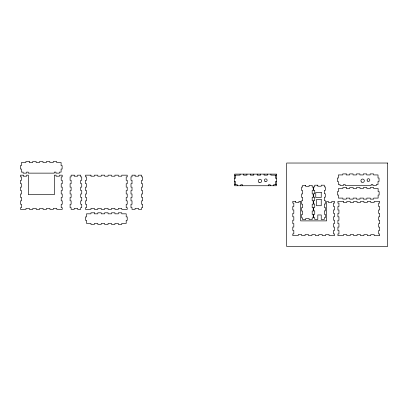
<?xml version="1.0" encoding="UTF-8"?>
<svg xmlns="http://www.w3.org/2000/svg" width="408" height="408" viewBox="0 0 408 408"><rect width="100%" height="100%" fill="white"/><g stroke="black" fill="none" stroke-linecap="round" stroke-linejoin="round"><path stroke-width="0.61" d="M234.631 175.144L240.103 175.144L240.103 174.114M276.359 175.144L270.887 175.144L270.887 174.114M234.631 178.22L235.656 178.22L235.656 175.144M276.359 178.22L275.334 178.22L275.334 175.144M234.631 181.642L235.656 181.642L235.656 184.722M276.359 181.642L275.334 181.642L275.334 184.722M234.631 184.722L237.364 184.722L237.364 185.747M276.359 184.722L273.625 184.722L273.625 185.747M270.203 185.747L270.203 184.722L268.495 184.722L268.495 185.747M267.47 174.114L267.47 175.144L264.047 175.144L264.047 174.114M260.625 174.114L260.625 175.144L257.203 175.144L257.203 174.114M253.786 174.114L253.786 175.144L250.364 175.144L250.364 174.114M246.942 174.114L246.942 175.144L243.525 175.144L243.525 174.114M242.495 185.747L242.495 184.722L240.786 184.722L240.786 185.747M29.294 161.507L25.872 161.507L25.872 162.532L21.425 162.532L21.425 165.612L20.4 165.612L20.4 169.029L21.425 169.029L21.425 172.11L23.139 172.11L23.139 173.135L26.556 173.135L26.556 172.11L28.269 172.11L28.269 173.135L54.264 173.135L54.264 172.11L55.973 172.11L55.973 173.135L59.395 173.135L59.395 172.11L61.103 172.11L61.103 169.029L62.133 169.029L62.133 165.612L61.103 165.612L61.103 162.532L56.656 162.532L56.656 161.507L53.239 161.507L53.239 162.532L49.817 162.532L49.817 161.507L46.395 161.507L46.395 162.532L42.978 162.532L42.978 161.507L39.556 161.507L39.556 162.532L36.133 162.532L36.133 161.507L32.717 161.507L32.717 162.532L29.294 162.532L29.294 161.507M387.6 163.032L286.691 163.032L286.691 246.493L387.6 246.493L387.6 163.032M346.198 173.91L342.781 173.91L342.781 174.935L338.334 174.935L338.334 178.016L337.309 178.016L337.309 181.433L338.334 181.433L338.334 184.513L340.043 184.513L340.043 185.538L343.465 185.538L343.465 184.513L345.173 184.513L345.173 185.538L371.173 185.538L371.173 184.513L372.881 184.513L372.881 185.538L376.304 185.538L376.304 184.513L378.012 184.513L378.012 181.433L379.037 181.433L379.037 178.016L378.012 178.016L378.012 174.935L373.565 174.935L373.565 173.91L370.143 173.91L370.143 174.935L366.726 174.935L366.726 173.91L363.304 173.91L363.304 174.935L359.882 174.935L359.882 173.91L356.465 173.91L356.465 174.935L353.042 174.935L353.042 173.91L349.62 173.91L349.62 174.935L346.198 174.935L346.198 173.91M276.359 174.114L234.631 174.114L234.631 185.747L276.359 185.747L276.359 174.114M23.241 175.17L20.507 175.17L20.507 176.883L21.532 176.883L21.532 180.3L20.507 180.3L20.507 183.722L21.532 183.722L21.532 187.144L20.507 187.144L20.507 190.567L21.532 190.567L21.532 193.984L20.507 193.984L20.507 197.406L21.532 197.406L21.532 200.828L20.507 200.828L20.507 204.245L21.532 204.245L21.532 207.667L20.507 207.667L20.507 209.375L25.979 209.375L25.979 208.35L29.401 208.35L29.401 209.375L32.819 209.375L32.819 208.35L36.241 208.35L36.241 209.375L39.663 209.375L39.663 208.35L43.085 208.35L43.085 209.375L46.502 209.375L46.502 208.35L49.924 208.35L49.924 209.375L53.346 209.375L53.346 208.35L56.763 208.35L56.763 209.375L62.235 209.375L62.235 207.667L61.21 207.667L61.21 204.245L62.235 204.245L62.235 200.828L61.21 200.828L61.21 197.406L62.235 197.406L62.235 193.984L61.21 193.984L61.21 190.567L62.235 190.567L62.235 187.144L61.21 187.144L61.21 183.722L62.235 183.722L62.235 180.3L61.21 180.3L61.21 176.883L62.235 176.883L62.235 175.17L59.502 175.17L59.502 176.2L56.08 176.2L56.08 175.17L54.371 175.17L54.371 194.667L28.376 194.667L28.376 175.17L26.663 175.17L26.663 176.2L23.241 176.2L23.241 175.17M74.21 175.17L71.13 175.17L71.13 176.883L70.105 176.883L70.105 180.3L71.13 180.3L71.13 183.722L70.105 183.722L70.105 187.144L71.13 187.144L71.13 190.567L70.105 190.567L70.105 193.984L71.13 193.984L71.13 197.406L70.105 197.406L70.105 200.828L71.13 200.828L71.13 204.245L70.105 204.245L70.105 207.667L71.13 207.667L71.13 209.375L74.21 209.375L74.21 208.35L77.632 208.35L77.632 209.375L80.707 209.375L80.707 207.667L81.738 207.667L81.738 204.245L80.707 204.245L80.707 200.828L81.738 200.828L81.738 197.406L80.707 197.406L80.707 193.984L81.738 193.984L81.738 190.567L80.707 190.567L80.707 187.144L81.738 187.144L81.738 183.722L80.707 183.722L80.707 180.3L81.738 180.3L81.738 176.883L80.707 176.883L80.707 175.17L77.632 175.17L77.632 176.2L74.21 176.2L74.21 175.17M90.969 175.17L85.496 175.17L85.496 176.883L86.522 176.883L86.522 180.3L85.496 180.3L85.496 183.722L86.522 183.722L86.522 187.144L85.496 187.144L85.496 190.567L86.522 190.567L86.522 193.984L85.496 193.984L85.496 197.406L86.522 197.406L86.522 200.828L85.496 200.828L85.496 204.245L86.522 204.245L86.522 207.667L85.496 207.667L85.496 209.375L90.969 209.375L90.969 208.35L94.391 208.35L94.391 209.375L97.813 209.375L97.813 208.35L101.235 208.35L101.235 209.375L104.652 209.375L104.652 208.35L108.074 208.35L108.074 209.375L111.496 209.375L111.496 208.35L114.913 208.35L114.913 209.375L118.335 209.375L118.335 208.35L121.757 208.35L121.757 209.375L127.23 209.375L127.23 207.667L126.205 207.667L126.205 204.245L127.23 204.245L127.23 200.828L126.205 200.828L126.205 197.406L127.23 197.406L127.23 193.984L126.205 193.984L126.205 190.567L127.23 190.567L127.23 187.144L126.205 187.144L126.205 183.722L127.23 183.722L127.23 180.3L126.205 180.3L126.205 176.883L127.23 176.883L127.23 175.17L121.757 175.17L121.757 176.2L118.335 176.2L118.335 175.17L114.913 175.17L114.913 176.2L111.496 176.2L111.496 175.17L108.074 175.17L108.074 176.2L104.652 176.2L104.652 175.17L101.235 175.17L101.235 176.2L97.813 176.2L97.813 175.17L94.391 175.17L94.391 176.2L90.969 176.2L90.969 175.17M135.099 175.17L132.019 175.17L132.019 176.883L130.994 176.883L130.994 180.3L132.019 180.3L132.019 183.722L130.994 183.722L130.994 187.144L132.019 187.144L132.019 190.567L130.994 190.567L130.994 193.984L132.019 193.984L132.019 197.406L130.994 197.406L130.994 200.828L132.019 200.828L132.019 204.245L130.994 204.245L130.994 207.667L132.019 207.667L132.019 209.375L135.099 209.375L135.099 208.35L138.516 208.35L138.516 209.375L141.596 209.375L141.596 207.667L142.621 207.667L142.621 204.245L141.596 204.245L141.596 200.828L142.621 200.828L142.621 197.406L141.596 197.406L141.596 193.984L142.621 193.984L142.621 190.567L141.596 190.567L141.596 187.144L142.621 187.144L142.621 183.722L141.596 183.722L141.596 180.3L142.621 180.3L142.621 176.883L141.596 176.883L141.596 175.17L138.516 175.17L138.516 176.2L135.099 176.2L135.099 175.17M317.812 185.201L314.736 185.201L314.736 186.91L313.711 186.91L313.711 190.332L314.736 190.332L314.736 193.754L313.711 193.754L313.711 197.171L314.736 197.171L314.736 200.593L313.711 200.593L313.711 204.015L314.736 204.015L314.736 207.437L313.711 207.437L313.711 210.854L314.736 210.854L314.736 214.276L313.711 214.276L313.711 217.699L314.736 217.699L314.736 219.407L317.812 219.407L317.812 214.96L321.234 214.96L321.234 219.407L324.314 219.407L324.314 217.699L325.339 217.699L325.339 214.276L324.314 214.276L324.314 210.854L325.339 210.854L325.339 207.437L324.314 207.437L324.314 204.015L325.339 204.015L325.339 200.593L324.314 200.593L324.314 197.171L325.339 197.171L325.339 193.754L324.314 193.754L324.314 190.332L325.339 190.332L325.339 186.91L324.314 186.91L324.314 185.201L321.234 185.201L321.234 186.226L317.812 186.226L317.812 185.201M305.694 185.38L302.614 185.38L302.614 187.088L301.589 187.088L301.589 190.511L302.614 190.511L302.614 193.933L301.589 193.933L301.589 197.35L302.614 197.35L302.614 200.772L301.589 200.772L301.589 204.194L302.614 204.194L302.614 207.611L301.589 207.611L301.589 211.033L302.614 211.033L302.614 214.455L301.589 214.455L301.589 217.877L302.614 217.877L302.614 219.586L305.694 219.586L305.694 218.561L309.111 218.561L309.111 219.586L312.191 219.586L312.191 217.877L313.216 217.877L313.216 214.455L312.191 214.455L312.191 211.033L313.216 211.033L313.216 207.611L312.191 207.611L312.191 204.194L313.216 204.194L313.216 200.772L312.191 200.772L312.191 197.35L313.216 197.35L313.216 193.933L312.191 193.933L312.191 190.511L313.216 190.511L313.216 187.088L312.191 187.088L312.191 185.38L309.111 185.38L309.111 186.405L305.694 186.405L305.694 185.38M346.31 187.491L342.893 187.491L342.893 188.516L338.446 188.516L338.446 191.597L337.421 191.597L337.421 195.014L338.446 195.014L338.446 198.094L342.893 198.094L342.893 199.119L346.31 199.119L346.31 198.094L349.733 198.094L349.733 199.119L353.155 199.119L353.155 198.094L356.572 198.094L356.572 199.119L359.994 199.119L359.994 198.094L363.416 198.094L363.416 199.119L366.838 199.119L366.838 198.094L370.255 198.094L370.255 199.119L373.677 199.119L373.677 198.094L378.124 198.094L378.124 195.014L379.149 195.014L379.149 191.597L378.124 191.597L378.124 188.516L373.677 188.516L373.677 187.491L370.255 187.491L370.255 188.516L366.838 188.516L366.838 187.491L363.416 187.491L363.416 188.516L359.994 188.516L359.994 187.491L356.572 187.491L356.572 188.516L353.155 188.516L353.155 187.491L349.733 187.491L349.733 188.516L346.31 188.516L346.31 187.491M321.234 192.382L315.761 192.382L315.761 197.518L321.234 197.518L321.234 192.382M321.234 199.568L316.445 199.568L316.445 205.724L321.234 205.724L321.234 199.568M295.525 201.389L292.786 201.389L292.786 203.102L293.811 203.102L293.811 206.519L292.786 206.519L292.786 209.941L293.811 209.941L293.811 213.364L292.786 213.364L292.786 216.786L293.811 216.786L293.811 220.203L292.786 220.203L292.786 223.625L293.811 223.625L293.811 227.047L292.786 227.047L292.786 230.464L293.811 230.464L293.811 233.886L292.786 233.886L292.786 235.595L298.258 235.595L298.258 234.569L301.68 234.569L301.68 235.595L305.102 235.595L305.102 234.569L308.519 234.569L308.519 235.595L311.942 235.595L311.942 234.569L315.364 234.569L315.364 235.595L318.781 235.595L318.781 234.569L322.203 234.569L322.203 235.595L325.625 235.595L325.625 234.569L329.047 234.569L329.047 235.595L334.519 235.595L334.519 233.886L333.489 233.886L333.489 230.464L334.519 230.464L334.519 227.047L333.489 227.047L333.489 223.625L334.519 223.625L334.519 220.203L333.489 220.203L333.489 216.786L334.519 216.786L334.519 213.364L333.489 213.364L333.489 209.941L334.519 209.941L334.519 206.519L333.489 206.519L333.489 203.102L334.519 203.102L334.519 201.389L331.78 201.389L331.78 202.419L328.358 202.419L328.358 201.389L326.65 201.389L326.65 220.886L300.655 220.886L300.655 201.389L298.942 201.389L298.942 202.419L295.525 202.419L295.525 201.389M343.388 201.43L337.916 201.43L337.916 203.138L338.941 203.138L338.941 206.56L337.916 206.56L337.916 209.982L338.941 209.982L338.941 213.399L337.916 213.399L337.916 216.821L338.941 216.821L338.941 220.244L337.916 220.244L337.916 223.661L338.941 223.661L338.941 227.083L337.916 227.083L337.916 230.505L338.941 230.505L338.941 233.922L337.916 233.922L337.916 235.635L343.388 235.635L343.388 234.61L346.81 234.61L346.81 235.635L350.232 235.635L350.232 234.61L353.649 234.61L353.649 235.635L357.071 235.635L357.071 234.61L360.494 234.61L360.494 235.635L363.916 235.635L363.916 234.61L367.333 234.61L367.333 235.635L370.755 235.635L370.755 234.61L374.177 234.61L374.177 235.635L379.649 235.635L379.649 233.922L378.624 233.922L378.624 230.505L379.649 230.505L379.649 227.083L378.624 227.083L378.624 223.661L379.649 223.661L379.649 220.244L378.624 220.244L378.624 216.821L379.649 216.821L379.649 213.399L378.624 213.399L378.624 209.982L379.649 209.982L379.649 206.56L378.624 206.56L378.624 203.138L379.649 203.138L379.649 201.43L374.177 201.43L374.177 202.455L370.755 202.455L370.755 201.43L367.333 201.43L367.333 202.455L363.916 202.455L363.916 201.43L360.494 201.43L360.494 202.455L357.071 202.455L357.071 201.43L353.649 201.43L353.649 202.455L350.232 202.455L350.232 201.43L346.81 201.43L346.81 202.455L343.388 202.455L343.388 201.43M94.391 212.798L90.969 212.798L90.969 213.823L86.522 213.823L86.522 216.903L85.496 216.903L85.496 220.325L86.522 220.325L86.522 223.4L90.969 223.4L90.969 224.431L94.391 224.431L94.391 223.4L97.813 223.4L97.813 224.431L101.235 224.431L101.235 223.4L104.652 223.4L104.652 224.431L108.074 224.431L108.074 223.4L111.496 223.4L111.496 224.431L114.913 224.431L114.913 223.4L118.335 223.4L118.335 224.431L121.757 224.431L121.757 223.4L126.205 223.4L126.205 220.325L127.23 220.325L127.23 216.903L126.205 216.903L126.205 213.823L121.757 213.823L121.757 212.798L118.335 212.798L118.335 213.823L114.913 213.823L114.913 212.798L111.496 212.798L111.496 213.823L108.074 213.823L108.074 212.798L104.652 212.798L104.652 213.823L101.235 213.823L101.235 212.798L97.813 212.798L97.813 213.823L94.391 213.823L94.391 212.798M361.411 181.958A1.709 1.709 0 0 0 364.273 181.193A1.709 1.709 0 0 0 362.176 179.097A1.709 1.709 0 0 0 361.411 181.958M367.465 181.035A1.367 1.367 0 0 0 369.755 180.418A1.367 1.367 0 0 0 368.082 178.745A1.367 1.367 0 0 0 367.465 181.035M259.085 182.437A1.709 1.709 0 0 0 261.65 180.958A1.709 1.709 0 0 0 259.085 179.474A1.709 1.709 0 0 0 259.085 182.437M265.072 181.458A1.367 1.367 0 0 0 267.128 180.275A1.367 1.367 0 0 0 265.072 179.087A1.367 1.367 0 0 0 265.072 181.458"/></g></svg>
